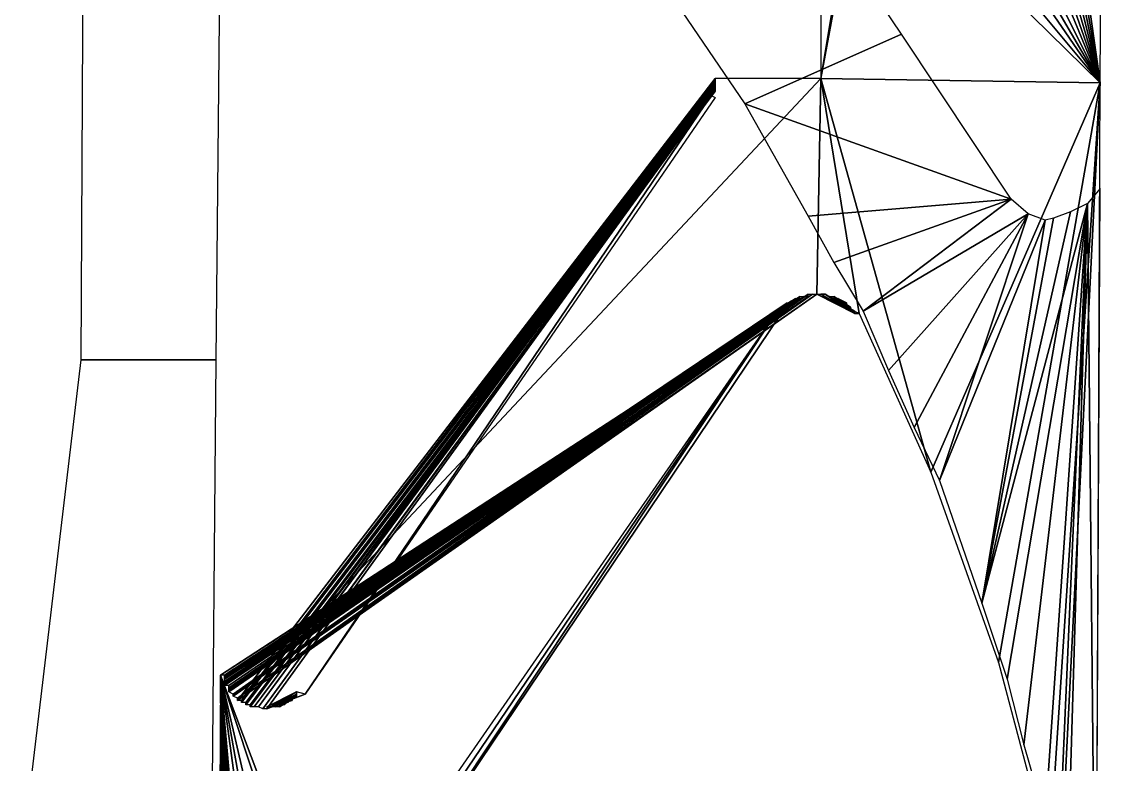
# Model space of a CAD drawing. Extents: x -35426929 to -35396731, y 11996534 to 12011444.
# Drawn here: x -35406968 to -35406255, y 12004960 to 12005448 of the extents above; entities that cross this region are included whole.
import ezdxf

# ---------------------------------------------------------------- set-up
doc = ezdxf.new("R2010")
doc.units = 0

msp = doc.modelspace()

# ---------------------------------------------------------------- linework, layer by layer
at = {"layer": 'mg_to_dxf', "color": 52}
for points in [[(-35406257.63, 12005408.11), (-35406257.63, 12005408.11), (-35406254.84, 12005888.36), (-35406313.31, 12005802.06)], [(-35406761.54, 12005790.92), (-35406491.49, 12005394.19), (-35406388.48, 12005440.13), (-35406658.53, 12005841.03)], [(-35406321.66, 12005778.39), (-35406321.66, 12005778.39), (-35406257.63, 12005408.11), (-35406313.31, 12005802.06)], [(-35406925.8, 12005788.14), (-35406928.59, 12005225.75), (-35406839.5, 12005225.75), (-35406833.93, 12005786.74)], [(-35406330.01, 12005754.73), (-35406330.01, 12005754.73), (-35406257.63, 12005408.11), (-35406321.66, 12005778.39)], [(-35406338.36, 12005732.45), (-35406338.36, 12005732.45), (-35406257.63, 12005408.11), (-35406330.01, 12005754.73)], [(-35406257.63, 12005408.11), (-35406257.63, 12005408.11), (-35406338.36, 12005732.45), (-35406346.72, 12005708.79)], [(-35406355.07, 12005686.52), (-35406355.07, 12005686.52), (-35406257.63, 12005408.11), (-35406346.72, 12005708.79)], [(-35406363.42, 12005664.24), (-35406363.42, 12005664.24), (-35406257.63, 12005408.11), (-35406355.07, 12005686.52)], [(-35406374.56, 12005643.36), (-35406374.56, 12005643.36), (-35406257.63, 12005408.11), (-35406363.42, 12005664.24)], [(-35406257.63, 12005408.11), (-35406257.63, 12005408.11), (-35406374.56, 12005643.36), (-35406382.91, 12005622.48)], [(-35406391.26, 12005603), (-35406391.26, 12005603), (-35406257.63, 12005408.11), (-35406382.91, 12005622.48)], [(-35406402.4, 12005582.11), (-35406402.4, 12005582.11), (-35406257.63, 12005408.11), (-35406391.26, 12005603)], [(-35406413.53, 12005561.23), (-35406413.53, 12005561.23), (-35406257.63, 12005408.11), (-35406402.4, 12005582.11)], [(-35406441.37, 12005410.89), (-35406441.37, 12005410.89), (-35406416.32, 12005562.63), (-35406441.37, 12005550.1)], [(-35406441.37, 12005410.89), (-35406441.37, 12005410.89), (-35406416.32, 12005562.63)], [(-35406413.53, 12005561.23), (-35406413.53, 12005561.23), (-35406416.32, 12005562.63), (-35406441.37, 12005410.89)], [(-35406441.37, 12005410.89), (-35406441.37, 12005410.89), (-35406257.63, 12005408.11), (-35406413.53, 12005561.23)], [(-35406316.09, 12005331.55), (-35406316.09, 12005331.55), (-35406388.48, 12005440.13), (-35406491.49, 12005394.19)], [(-35406825.58, 12005001.64), (-35406825.58, 12005001.64), (-35406510.98, 12005410.89), (-35406822.79, 12005001.64)], [(-35406825.58, 12005001.64), (-35406825.58, 12005001.64), (-35406510.98, 12005410.89)], [(-35406825.58, 12005001.64), (-35406825.58, 12005001.64), (-35406510.98, 12005410.89), (-35406825.58, 12005001.64)], [(-35406825.58, 12005001.64), (-35406825.58, 12005001.64), (-35406441.37, 12005410.89), (-35406510.98, 12005410.89)], [(-35406825.58, 12005001.64), (-35406825.58, 12005001.64), (-35406441.37, 12005410.89), (-35406825.58, 12005001.64)], [(-35406825.58, 12005001.64), (-35406825.58, 12005001.64), (-35406444.16, 12005268.91), (-35406441.37, 12005410.89)], [(-35406822.79, 12005001.64), (-35406822.79, 12005001.64), (-35406510.98, 12005410.89), (-35406510.98, 12005409.5)], [(-35406822.79, 12005001.64), (-35406822.79, 12005001.64), (-35406510.98, 12005410.89), (-35406822.79, 12005001.64)], [(-35406822.79, 12005001.64), (-35406822.79, 12005001.64), (-35406510.98, 12005410.89)], [(-35406822.79, 12005001.64), (-35406822.79, 12005001.64), (-35406510.98, 12005410.89), (-35406822.79, 12005001.64)], [(-35406822.79, 12005001.64), (-35406822.79, 12005001.64), (-35406510.98, 12005410.89)], [(-35406822.79, 12005001.64), (-35406822.79, 12005001.64), (-35406510.98, 12005410.89), (-35406822.79, 12005001.64)], [(-35406822.79, 12005001.64), (-35406822.79, 12005001.64), (-35406510.98, 12005410.89)], [(-35406822.79, 12005000.24), (-35406822.79, 12005000.24), (-35406510.98, 12005409.5), (-35406510.98, 12005408.11)], [(-35406822.79, 12005000.24), (-35406822.79, 12005000.24), (-35406510.98, 12005409.5), (-35406822.79, 12005000.24)], [(-35406822.79, 12005000.24), (-35406822.79, 12005000.24), (-35406510.98, 12005409.5)], [(-35406822.79, 12005000.24), (-35406822.79, 12005000.24), (-35406510.98, 12005409.5), (-35406822.79, 12005000.24)], [(-35406822.79, 12005000.24), (-35406822.79, 12005000.24), (-35406510.98, 12005409.5)], [(-35406822.79, 12005000.24), (-35406822.79, 12005000.24), (-35406510.98, 12005409.5), (-35406822.79, 12005000.24)], [(-35406822.79, 12005000.24), (-35406822.79, 12005000.24), (-35406510.98, 12005409.5)], [(-35406822.79, 12005000.24), (-35406822.79, 12005000.24), (-35406510.98, 12005409.5), (-35406822.79, 12005000.24)], [(-35406822.79, 12005000.24), (-35406822.79, 12005000.24), (-35406510.98, 12005409.5)], [(-35406822.79, 12005001.64), (-35406822.79, 12005001.64), (-35406510.98, 12005409.5), (-35406822.79, 12005000.24)], [(-35406822.79, 12005001.64), (-35406822.79, 12005001.64), (-35406510.98, 12005409.5)], [(-35406822.79, 12005001.64), (-35406822.79, 12005001.64), (-35406510.98, 12005409.5), (-35406822.79, 12005001.64)], [(-35406822.79, 12005000.24), (-35406822.79, 12005000.24), (-35406510.98, 12005408.11), (-35406820.01, 12005000.24)], [(-35406822.79, 12005000.24), (-35406822.79, 12005000.24), (-35406510.98, 12005408.11)], [(-35406822.79, 12005000.24), (-35406822.79, 12005000.24), (-35406510.98, 12005408.11), (-35406822.79, 12005000.24)], [(-35406820.01, 12005000.24), (-35406820.01, 12005000.24), (-35406510.98, 12005408.11), (-35406510.98, 12005406.72)], [(-35406820.01, 12005000.24), (-35406820.01, 12005000.24), (-35406510.98, 12005408.11), (-35406820.01, 12005000.24)], [(-35406820.01, 12005000.24), (-35406820.01, 12005000.24), (-35406510.98, 12005408.11)], [(-35406820.01, 12005000.24), (-35406820.01, 12005000.24), (-35406510.98, 12005408.11), (-35406820.01, 12005000.24)], [(-35406820.01, 12005000.24), (-35406820.01, 12005000.24), (-35406510.98, 12005408.11)], [(-35406820.01, 12005000.24), (-35406820.01, 12005000.24), (-35406510.98, 12005408.11), (-35406820.01, 12005000.24)], [(-35406820.01, 12005000.24), (-35406820.01, 12005000.24), (-35406510.98, 12005408.11)], [(-35406820.01, 12005000.24), (-35406820.01, 12005000.24), (-35406510.98, 12005408.11), (-35406820.01, 12005000.24)], [(-35406820.01, 12005000.24), (-35406820.01, 12005000.24), (-35406510.98, 12005408.11)], [(-35406820.01, 12005000.24), (-35406820.01, 12005000.24), (-35406510.98, 12005408.11), (-35406820.01, 12005000.24)], [(-35406820.01, 12005000.24), (-35406820.01, 12005000.24), (-35406510.98, 12005408.11)], [(-35406820.01, 12004998.85), (-35406820.01, 12004998.85), (-35406510.98, 12005406.72), (-35406510.98, 12005405.33)], [(-35406820.01, 12004998.85), (-35406820.01, 12004998.85), (-35406510.98, 12005406.72), (-35406820.01, 12004998.85)], [(-35406820.01, 12004998.85), (-35406820.01, 12004998.85), (-35406510.98, 12005406.72)], [(-35406820.01, 12004998.85), (-35406820.01, 12004998.85), (-35406510.98, 12005406.72), (-35406820.01, 12004998.85)], [(-35406820.01, 12004998.85), (-35406820.01, 12004998.85), (-35406510.98, 12005406.72)], [(-35406820.01, 12004998.85), (-35406820.01, 12004998.85), (-35406510.98, 12005406.72), (-35406820.01, 12004998.85)], [(-35406820.01, 12004998.85), (-35406820.01, 12004998.85), (-35406510.98, 12005406.72)], [(-35406820.01, 12004998.85), (-35406820.01, 12004998.85), (-35406510.98, 12005406.72), (-35406820.01, 12004998.85)], [(-35406820.01, 12004998.85), (-35406820.01, 12004998.85), (-35406510.98, 12005406.72)], [(-35406820.01, 12004998.85), (-35406820.01, 12004998.85), (-35406510.98, 12005406.72), (-35406820.01, 12004998.85)], [(-35406820.01, 12004998.85), (-35406820.01, 12004998.85), (-35406510.98, 12005406.72)], [(-35406820.01, 12005000.24), (-35406820.01, 12005000.24), (-35406510.98, 12005406.72), (-35406820.01, 12004998.85)], [(-35406820.01, 12004998.85), (-35406820.01, 12004998.85), (-35406510.98, 12005405.33), (-35406817.22, 12004998.85)], [(-35406817.22, 12004998.85), (-35406817.22, 12004998.85), (-35406510.98, 12005405.33), (-35406510.98, 12005403.93)], [(-35406817.22, 12004998.85), (-35406817.22, 12004998.85), (-35406510.98, 12005405.33), (-35406817.22, 12004998.85)], [(-35406817.22, 12004998.85), (-35406817.22, 12004998.85), (-35406510.98, 12005405.33)], [(-35406817.22, 12004998.85), (-35406817.22, 12004998.85), (-35406510.98, 12005405.33), (-35406817.22, 12004998.85)], [(-35406817.22, 12004998.85), (-35406817.22, 12004998.85), (-35406510.98, 12005405.33)], [(-35406817.22, 12004998.85), (-35406817.22, 12004998.85), (-35406510.98, 12005405.33), (-35406817.22, 12004998.85)], [(-35406817.22, 12004998.85), (-35406817.22, 12004998.85), (-35406510.98, 12005405.33)], [(-35406817.22, 12004998.85), (-35406817.22, 12004998.85), (-35406510.98, 12005405.33), (-35406817.22, 12004998.85)], [(-35406817.22, 12004998.85), (-35406817.22, 12004998.85), (-35406510.98, 12005405.33)], [(-35406416.32, 12005256.38), (-35406416.32, 12005256.38), (-35406441.37, 12005410.89), (-35406444.16, 12005268.91)], [(-35406368.99, 12005151.98), (-35406368.99, 12005151.98), (-35406257.63, 12005408.11), (-35406441.37, 12005410.89)], [(-35406416.32, 12005256.38), (-35406416.32, 12005256.38), (-35406368.99, 12005151.98), (-35406441.37, 12005410.89)], [(-35406368.99, 12005151.98), (-35406368.99, 12005151.98), (-35406324.44, 12005026.69), (-35406257.63, 12005408.11)], [(-35406324.44, 12005026.69), (-35406324.44, 12005026.69), (-35406291.03, 12004900.02), (-35406257.63, 12005408.11)], [(-35406291.03, 12004900.02), (-35406291.03, 12004900.02), (-35406285.47, 12004852.69), (-35406257.63, 12005408.11)], [(-35406285.47, 12004852.69), (-35406285.47, 12004852.69), (-35406260.41, 12004760.81), (-35406257.63, 12005408.11)], [(-35406817.22, 12004997.46), (-35406817.22, 12004997.46), (-35406510.98, 12005403.93), (-35406814.44, 12004997.46)], [(-35406817.22, 12004997.46), (-35406817.22, 12004997.46), (-35406510.98, 12005403.93)], [(-35406817.22, 12004997.46), (-35406817.22, 12004997.46), (-35406510.98, 12005403.93), (-35406817.22, 12004997.46)], [(-35406817.22, 12004997.46), (-35406817.22, 12004997.46), (-35406510.98, 12005403.93)], [(-35406817.22, 12004997.46), (-35406817.22, 12004997.46), (-35406510.98, 12005403.93), (-35406817.22, 12004997.46)], [(-35406817.22, 12004997.46), (-35406817.22, 12004997.46), (-35406510.98, 12005403.93)], [(-35406817.22, 12004997.46), (-35406817.22, 12004997.46), (-35406510.98, 12005403.93), (-35406817.22, 12004997.46)], [(-35406817.22, 12004997.46), (-35406817.22, 12004997.46), (-35406510.98, 12005403.93)], [(-35406817.22, 12004997.46), (-35406817.22, 12004997.46), (-35406510.98, 12005403.93), (-35406817.22, 12004997.46)], [(-35406817.22, 12004997.46), (-35406817.22, 12004997.46), (-35406510.98, 12005403.93)], [(-35406817.22, 12004998.85), (-35406817.22, 12004998.85), (-35406510.98, 12005403.93), (-35406817.22, 12004997.46)], [(-35406814.44, 12004997.46), (-35406814.44, 12004997.46), (-35406510.98, 12005403.93), (-35406510.98, 12005402.54)], [(-35406814.44, 12004997.46), (-35406814.44, 12004997.46), (-35406510.98, 12005403.93), (-35406814.44, 12004997.46)], [(-35406814.44, 12004997.46), (-35406814.44, 12004997.46), (-35406510.98, 12005403.93)], [(-35406814.44, 12004997.46), (-35406814.44, 12004997.46), (-35406513.76, 12005402.54), (-35406811.66, 12004997.46)], [(-35406814.44, 12004997.46), (-35406814.44, 12004997.46), (-35406510.98, 12005402.54), (-35406513.76, 12005402.54)], [(-35406814.44, 12004997.46), (-35406814.44, 12004997.46), (-35406510.98, 12005402.54), (-35406814.44, 12004997.46)], [(-35406814.44, 12004997.46), (-35406814.44, 12004997.46), (-35406510.98, 12005402.54)], [(-35406814.44, 12004997.46), (-35406814.44, 12004997.46), (-35406510.98, 12005402.54), (-35406814.44, 12004997.46)], [(-35406814.44, 12004997.46), (-35406814.44, 12004997.46), (-35406510.98, 12005402.54)], [(-35406814.44, 12004997.46), (-35406814.44, 12004997.46), (-35406510.98, 12005402.54), (-35406814.44, 12004997.46)], [(-35406811.66, 12004997.46), (-35406811.66, 12004997.46), (-35406513.76, 12005402.54), (-35406513.76, 12005401.15)], [(-35406811.66, 12004997.46), (-35406811.66, 12004997.46), (-35406513.76, 12005402.54), (-35406811.66, 12004997.46)], [(-35406811.66, 12004997.46), (-35406811.66, 12004997.46), (-35406513.76, 12005402.54)], [(-35406811.66, 12004997.46), (-35406811.66, 12004997.46), (-35406513.76, 12005402.54), (-35406811.66, 12004997.46)], [(-35406811.66, 12004997.46), (-35406811.66, 12004997.46), (-35406513.76, 12005402.54)], [(-35406811.66, 12004997.46), (-35406811.66, 12004997.46), (-35406513.76, 12005401.15), (-35406808.87, 12004996.07)], [(-35406811.66, 12004997.46), (-35406811.66, 12004997.46), (-35406513.76, 12005401.15)], [(-35406811.66, 12004997.46), (-35406811.66, 12004997.46), (-35406513.76, 12005401.15), (-35406811.66, 12004997.46)], [(-35406811.66, 12004997.46), (-35406811.66, 12004997.46), (-35406513.76, 12005401.15)], [(-35406811.66, 12004997.46), (-35406811.66, 12004997.46), (-35406513.76, 12005401.15), (-35406811.66, 12004997.46)], [(-35406808.87, 12004996.07), (-35406808.87, 12004996.07), (-35406513.76, 12005401.15), (-35406513.76, 12005399.76)], [(-35406808.87, 12004996.07), (-35406808.87, 12004996.07), (-35406513.76, 12005401.15), (-35406808.87, 12004996.07)], [(-35406808.87, 12004996.07), (-35406808.87, 12004996.07), (-35406513.76, 12005401.15)], [(-35406808.87, 12004996.07), (-35406808.87, 12004996.07), (-35406513.76, 12005401.15), (-35406808.87, 12004996.07)], [(-35406808.87, 12004996.07), (-35406808.87, 12004996.07), (-35406513.76, 12005401.15)], [(-35406808.87, 12004996.07), (-35406808.87, 12004996.07), (-35406513.76, 12005401.15), (-35406808.87, 12004996.07)], [(-35406808.87, 12004996.07), (-35406808.87, 12004996.07), (-35406513.76, 12005401.15)], [(-35406808.87, 12004996.07), (-35406808.87, 12004996.07), (-35406513.76, 12005401.15), (-35406808.87, 12004996.07)], [(-35406808.87, 12004996.07), (-35406808.87, 12004996.07), (-35406513.76, 12005401.15)], [(-35406808.87, 12004996.07), (-35406808.87, 12004996.07), (-35406513.76, 12005399.76), (-35406806.09, 12004996.07)], [(-35406806.09, 12004996.07), (-35406806.09, 12004996.07), (-35406513.76, 12005399.76), (-35406781.03, 12005005.81)], [(-35406806.09, 12004996.07), (-35406806.09, 12004996.07), (-35406513.76, 12005399.76), (-35406806.09, 12004996.07)], [(-35406806.09, 12004996.07), (-35406806.09, 12004996.07), (-35406513.76, 12005399.76), (-35406806.09, 12004996.07)], [(-35406806.09, 12004996.07), (-35406806.09, 12004996.07), (-35406513.76, 12005399.76)], [(-35406781.03, 12005005.81), (-35406781.03, 12005005.81), (-35406513.76, 12005399.76), (-35406510.98, 12005398.37)], [(-35406316.09, 12005331.55), (-35406316.09, 12005331.55), (-35406491.49, 12005394.19), (-35406449.73, 12005320.41)], [(-35406265.98, 12005328.76), (-35406265.98, 12005328.76), (-35406260.41, 12004777.52), (-35406257.63, 12005338.51)], [(-35406433.02, 12005289.79), (-35406433.02, 12005289.79), (-35406316.09, 12005331.55), (-35406449.73, 12005320.41)], [(-35406316.09, 12005331.55), (-35406316.09, 12005331.55), (-35406433.02, 12005289.79), (-35406413.53, 12005257.77)], [(-35406304.95, 12005321.8), (-35406304.95, 12005321.8), (-35406316.09, 12005331.55), (-35406413.53, 12005257.77)], [(-35406265.98, 12005328.76), (-35406265.98, 12005328.76), (-35406335.58, 12005065.67), (-35406318.88, 12005015.56)], [(-35406265.98, 12005328.76), (-35406265.98, 12005328.76), (-35406277.11, 12005323.2), (-35406335.58, 12005065.67)], [(-35406265.98, 12005328.76), (-35406265.98, 12005328.76), (-35406318.88, 12005015.56), (-35406307.74, 12004972.4)], [(-35406265.98, 12005328.76), (-35406265.98, 12005328.76), (-35406307.74, 12004972.4), (-35406293.82, 12004923.68)], [(-35406265.98, 12005328.76), (-35406265.98, 12005328.76), (-35406293.82, 12004923.68), (-35406285.47, 12004883.31)], [(-35406285.47, 12004883.31), (-35406285.47, 12004883.31), (-35406279.9, 12004856.86), (-35406265.98, 12005328.76)], [(-35406260.41, 12004777.52), (-35406260.41, 12004777.52), (-35406265.98, 12005328.76), (-35406279.9, 12004856.86)], [(-35406304.95, 12005321.8), (-35406304.95, 12005321.8), (-35406413.53, 12005257.77), (-35406396.83, 12005218.79)], [(-35406304.95, 12005321.8), (-35406304.95, 12005321.8), (-35406396.83, 12005218.79), (-35406380.12, 12005181.21)], [(-35406363.42, 12005146.41), (-35406363.42, 12005146.41), (-35406304.95, 12005321.8), (-35406380.12, 12005181.21)], [(-35406293.82, 12005317.63), (-35406293.82, 12005317.63), (-35406304.95, 12005321.8), (-35406363.42, 12005146.41)], [(-35406277.11, 12005323.2), (-35406277.11, 12005323.2), (-35406288.25, 12005319.02), (-35406335.58, 12005065.67)], [(-35406293.82, 12005317.63), (-35406293.82, 12005317.63), (-35406363.42, 12005146.41), (-35406335.58, 12005065.67)], [(-35406288.25, 12005319.02), (-35406288.25, 12005319.02), (-35406293.82, 12005317.63), (-35406335.58, 12005065.67)], [(-35406833.93, 12005011.38), (-35406833.93, 12005011.38), (-35406460.86, 12005264.73), (-35406831.14, 12005011.38)], [(-35406833.93, 12005011.38), (-35406833.93, 12005011.38), (-35406460.86, 12005263.34), (-35406460.86, 12005264.73)], [(-35406833.93, 12005011.38), (-35406833.93, 12005011.38), (-35406460.86, 12005263.34), (-35406833.93, 12005011.38)], [(-35406833.93, 12005011.38), (-35406833.93, 12005011.38), (-35406460.86, 12005263.34)], [(-35406833.93, 12005012.77), (-35406833.93, 12005012.77), (-35406460.86, 12005263.34), (-35406833.93, 12005011.38)], [(-35406833.93, 12005012.77), (-35406833.93, 12005012.77), (-35406460.86, 12005263.34)], [(-35406833.93, 12005012.77), (-35406833.93, 12005012.77), (-35406460.86, 12005263.34), (-35406833.93, 12005012.77)], [(-35406833.93, 12005012.77), (-35406833.93, 12005012.77), (-35406460.86, 12005263.34)], [(-35406833.93, 12005012.77), (-35406833.93, 12005012.77), (-35406460.86, 12005263.34), (-35406833.93, 12005012.77)], [(-35406833.93, 12005012.77), (-35406833.93, 12005012.77), (-35406460.86, 12005263.34)], [(-35406833.93, 12005012.77), (-35406833.93, 12005012.77), (-35406460.86, 12005263.34), (-35406833.93, 12005012.77)], [(-35406833.93, 12005012.77), (-35406833.93, 12005012.77), (-35406460.86, 12005263.34)], [(-35406833.93, 12005012.77), (-35406833.93, 12005012.77), (-35406460.86, 12005263.34), (-35406833.93, 12005012.77)], [(-35406833.93, 12005012.77), (-35406833.93, 12005012.77), (-35406460.86, 12005263.34)], [(-35406833.93, 12005012.77), (-35406833.93, 12005012.77), (-35406460.86, 12005263.34), (-35406833.93, 12005012.77)], [(-35406833.93, 12005012.77), (-35406833.93, 12005012.77), (-35406460.86, 12005263.34)], [(-35406833.93, 12005012.77), (-35406833.93, 12005012.77), (-35406463.65, 12005263.34), (-35406833.93, 12005012.77)], [(-35406833.93, 12005014.16), (-35406833.93, 12005014.16), (-35406463.65, 12005263.34), (-35406833.93, 12005012.77)], [(-35406833.93, 12005012.77), (-35406833.93, 12005012.77), (-35406463.65, 12005263.34), (-35406460.86, 12005263.34)], [(-35406833.93, 12005014.16), (-35406833.93, 12005014.16), (-35406463.65, 12005261.95), (-35406463.65, 12005263.34)], [(-35406831.14, 12005007.2), (-35406831.14, 12005007.2), (-35406455.29, 12005267.51), (-35406828.36, 12005005.81)], [(-35406831.14, 12005007.2), (-35406831.14, 12005007.2), (-35406455.29, 12005266.12), (-35406455.29, 12005267.51)], [(-35406831.14, 12005007.2), (-35406831.14, 12005007.2), (-35406455.29, 12005266.12), (-35406831.14, 12005007.2)], [(-35406831.14, 12005007.2), (-35406831.14, 12005007.2), (-35406455.29, 12005266.12)], [(-35406831.14, 12005007.2), (-35406831.14, 12005007.2), (-35406455.29, 12005266.12), (-35406831.14, 12005007.2)], [(-35406831.14, 12005007.2), (-35406831.14, 12005007.2), (-35406455.29, 12005266.12)], [(-35406831.14, 12005007.2), (-35406831.14, 12005007.2), (-35406455.29, 12005266.12), (-35406831.14, 12005007.2)], [(-35406831.14, 12005007.2), (-35406831.14, 12005007.2), (-35406455.29, 12005266.12)], [(-35406831.14, 12005007.2), (-35406831.14, 12005007.2), (-35406455.29, 12005266.12), (-35406831.14, 12005007.2)], [(-35406831.14, 12005007.2), (-35406831.14, 12005007.2), (-35406455.29, 12005266.12)], [(-35406831.14, 12005007.2), (-35406831.14, 12005007.2), (-35406455.29, 12005266.12), (-35406831.14, 12005007.2)], [(-35406831.14, 12005007.2), (-35406831.14, 12005007.2), (-35406455.29, 12005266.12)], [(-35406831.14, 12005008.6), (-35406831.14, 12005008.6), (-35406455.29, 12005266.12), (-35406831.14, 12005007.2)], [(-35406831.14, 12005008.6), (-35406831.14, 12005008.6), (-35406455.29, 12005266.12)], [(-35406831.14, 12005008.6), (-35406831.14, 12005008.6), (-35406458.08, 12005266.12), (-35406831.14, 12005008.6)], [(-35406831.14, 12005008.6), (-35406831.14, 12005008.6), (-35406458.08, 12005266.12), (-35406455.29, 12005266.12)], [(-35406831.14, 12005008.6), (-35406831.14, 12005008.6), (-35406458.08, 12005266.12), (-35406831.14, 12005008.6)], [(-35406831.14, 12005008.6), (-35406831.14, 12005008.6), (-35406458.08, 12005266.12)], [(-35406831.14, 12005008.6), (-35406831.14, 12005008.6), (-35406458.08, 12005266.12), (-35406831.14, 12005008.6)], [(-35406831.14, 12005008.6), (-35406831.14, 12005008.6), (-35406458.08, 12005266.12)], [(-35406831.14, 12005008.6), (-35406831.14, 12005008.6), (-35406458.08, 12005266.12), (-35406831.14, 12005008.6)], [(-35406831.14, 12005008.6), (-35406831.14, 12005008.6), (-35406458.08, 12005266.12)], [(-35406831.14, 12005008.6), (-35406831.14, 12005008.6), (-35406458.08, 12005266.12), (-35406831.14, 12005008.6)], [(-35406831.14, 12005008.6), (-35406831.14, 12005008.6), (-35406458.08, 12005266.12)], [(-35406831.14, 12005008.6), (-35406831.14, 12005008.6), (-35406458.08, 12005266.12), (-35406831.14, 12005008.6)], [(-35406831.14, 12005008.6), (-35406831.14, 12005008.6), (-35406458.08, 12005266.12)], [(-35406831.14, 12005009.99), (-35406831.14, 12005009.99), (-35406458.08, 12005266.12), (-35406831.14, 12005008.6)], [(-35406831.14, 12005009.99), (-35406831.14, 12005009.99), (-35406458.08, 12005264.73), (-35406458.08, 12005266.12)], [(-35406831.14, 12005009.99), (-35406831.14, 12005009.99), (-35406458.08, 12005264.73), (-35406831.14, 12005009.99)], [(-35406831.14, 12005009.99), (-35406831.14, 12005009.99), (-35406458.08, 12005264.73)], [(-35406831.14, 12005009.99), (-35406831.14, 12005009.99), (-35406458.08, 12005264.73), (-35406831.14, 12005009.99)], [(-35406831.14, 12005009.99), (-35406831.14, 12005009.99), (-35406458.08, 12005264.73)], [(-35406831.14, 12005009.99), (-35406831.14, 12005009.99), (-35406458.08, 12005264.73), (-35406831.14, 12005009.99)], [(-35406831.14, 12005009.99), (-35406831.14, 12005009.99), (-35406458.08, 12005264.73)], [(-35406831.14, 12005009.99), (-35406831.14, 12005009.99), (-35406458.08, 12005264.73), (-35406831.14, 12005009.99)], [(-35406831.14, 12005009.99), (-35406831.14, 12005009.99), (-35406458.08, 12005264.73)], [(-35406831.14, 12005009.99), (-35406831.14, 12005009.99), (-35406458.08, 12005264.73), (-35406831.14, 12005009.99)], [(-35406831.14, 12005009.99), (-35406831.14, 12005009.99), (-35406458.08, 12005264.73)], [(-35406831.14, 12005009.99), (-35406831.14, 12005009.99), (-35406458.08, 12005264.73), (-35406831.14, 12005009.99)], [(-35406831.14, 12005009.99), (-35406831.14, 12005009.99), (-35406458.08, 12005264.73)], [(-35406831.14, 12005011.38), (-35406831.14, 12005011.38), (-35406460.86, 12005264.73), (-35406831.14, 12005009.99)], [(-35406831.14, 12005009.99), (-35406831.14, 12005009.99), (-35406460.86, 12005264.73), (-35406458.08, 12005264.73)], [(-35406831.14, 12005011.38), (-35406831.14, 12005011.38), (-35406460.86, 12005264.73), (-35406831.14, 12005011.38)], [(-35406831.14, 12005011.38), (-35406831.14, 12005011.38), (-35406460.86, 12005264.73)], [(-35406831.14, 12005011.38), (-35406831.14, 12005011.38), (-35406460.86, 12005264.73), (-35406831.14, 12005011.38)], [(-35406831.14, 12005011.38), (-35406831.14, 12005011.38), (-35406460.86, 12005264.73)], [(-35406831.14, 12005011.38), (-35406831.14, 12005011.38), (-35406460.86, 12005264.73), (-35406831.14, 12005011.38)], [(-35406831.14, 12005011.38), (-35406831.14, 12005011.38), (-35406460.86, 12005264.73)], [(-35406828.36, 12005004.42), (-35406828.36, 12005004.42), (-35406449.73, 12005268.91), (-35406825.58, 12005003.03)], [(-35406828.36, 12005004.42), (-35406828.36, 12005004.42), (-35406449.73, 12005268.91)], [(-35406828.36, 12005004.42), (-35406828.36, 12005004.42), (-35406449.73, 12005267.51), (-35406449.73, 12005268.91)], [(-35406828.36, 12005004.42), (-35406828.36, 12005004.42), (-35406449.73, 12005267.51), (-35406828.36, 12005004.42)], [(-35406828.36, 12005004.42), (-35406828.36, 12005004.42), (-35406449.73, 12005267.51), (-35406828.36, 12005004.42)], [(-35406828.36, 12005004.42), (-35406828.36, 12005004.42), (-35406449.73, 12005267.51)], [(-35406828.36, 12005004.42), (-35406828.36, 12005004.42), (-35406452.51, 12005267.51), (-35406828.36, 12005004.42)], [(-35406828.36, 12005004.42), (-35406828.36, 12005004.42), (-35406452.51, 12005267.51), (-35406449.73, 12005267.51)], [(-35406828.36, 12005004.42), (-35406828.36, 12005004.42), (-35406452.51, 12005267.51), (-35406828.36, 12005004.42)], [(-35406828.36, 12005004.42), (-35406828.36, 12005004.42), (-35406452.51, 12005267.51)], [(-35406828.36, 12005004.42), (-35406828.36, 12005004.42), (-35406452.51, 12005267.51), (-35406828.36, 12005004.42)], [(-35406828.36, 12005004.42), (-35406828.36, 12005004.42), (-35406452.51, 12005267.51)], [(-35406828.36, 12005004.42), (-35406828.36, 12005004.42), (-35406452.51, 12005267.51), (-35406828.36, 12005004.42)], [(-35406828.36, 12005004.42), (-35406828.36, 12005004.42), (-35406452.51, 12005267.51)], [(-35406828.36, 12005004.42), (-35406828.36, 12005004.42), (-35406452.51, 12005267.51), (-35406828.36, 12005004.42)], [(-35406828.36, 12005004.42), (-35406828.36, 12005004.42), (-35406452.51, 12005267.51)], [(-35406828.36, 12005005.81), (-35406828.36, 12005005.81), (-35406452.51, 12005267.51), (-35406828.36, 12005004.42)], [(-35406828.36, 12005005.81), (-35406828.36, 12005005.81), (-35406452.51, 12005267.51)], [(-35406828.36, 12005005.81), (-35406828.36, 12005005.81), (-35406452.51, 12005267.51), (-35406828.36, 12005005.81)], [(-35406828.36, 12005005.81), (-35406828.36, 12005005.81), (-35406452.51, 12005267.51)], [(-35406828.36, 12005005.81), (-35406828.36, 12005005.81), (-35406452.51, 12005267.51), (-35406828.36, 12005005.81)], [(-35406828.36, 12005005.81), (-35406828.36, 12005005.81), (-35406452.51, 12005267.51)], [(-35406828.36, 12005005.81), (-35406828.36, 12005005.81), (-35406452.51, 12005267.51), (-35406828.36, 12005005.81)], [(-35406828.36, 12005005.81), (-35406828.36, 12005005.81), (-35406452.51, 12005267.51)], [(-35406828.36, 12005005.81), (-35406828.36, 12005005.81), (-35406455.29, 12005267.51), (-35406828.36, 12005005.81)], [(-35406828.36, 12005005.81), (-35406828.36, 12005005.81), (-35406455.29, 12005267.51), (-35406452.51, 12005267.51)], [(-35406828.36, 12005005.81), (-35406828.36, 12005005.81), (-35406455.29, 12005267.51), (-35406828.36, 12005005.81)], [(-35406828.36, 12005005.81), (-35406828.36, 12005005.81), (-35406455.29, 12005267.51)], [(-35406828.36, 12005005.81), (-35406828.36, 12005005.81), (-35406455.29, 12005267.51), (-35406828.36, 12005005.81)], [(-35406828.36, 12005005.81), (-35406828.36, 12005005.81), (-35406455.29, 12005267.51)], [(-35406825.58, 12005001.64), (-35406825.58, 12005001.64), (-35406444.16, 12005268.91), (-35406825.58, 12005001.64)], [(-35406825.58, 12005001.64), (-35406825.58, 12005001.64), (-35406444.16, 12005268.91)], [(-35406825.58, 12005001.64), (-35406825.58, 12005001.64), (-35406444.16, 12005268.91), (-35406825.58, 12005001.64)], [(-35406825.58, 12005001.64), (-35406825.58, 12005001.64), (-35406444.16, 12005268.91)], [(-35406825.58, 12005003.03), (-35406825.58, 12005003.03), (-35406444.16, 12005268.91), (-35406825.58, 12005001.64)], [(-35406825.58, 12005003.03), (-35406825.58, 12005003.03), (-35406444.16, 12005268.91)], [(-35406825.58, 12005003.03), (-35406825.58, 12005003.03), (-35406444.16, 12005268.91), (-35406825.58, 12005003.03)], [(-35406825.58, 12005003.03), (-35406825.58, 12005003.03), (-35406444.16, 12005268.91)], [(-35406825.58, 12005003.03), (-35406825.58, 12005003.03), (-35406446.94, 12005268.91), (-35406825.58, 12005003.03)], [(-35406825.58, 12005003.03), (-35406825.58, 12005003.03), (-35406446.94, 12005268.91), (-35406444.16, 12005268.91)], [(-35406825.58, 12005003.03), (-35406825.58, 12005003.03), (-35406446.94, 12005268.91), (-35406825.58, 12005003.03)], [(-35406825.58, 12005003.03), (-35406825.58, 12005003.03), (-35406446.94, 12005268.91)], [(-35406825.58, 12005003.03), (-35406825.58, 12005003.03), (-35406446.94, 12005268.91), (-35406825.58, 12005003.03)], [(-35406825.58, 12005003.03), (-35406825.58, 12005003.03), (-35406446.94, 12005268.91)], [(-35406825.58, 12005003.03), (-35406825.58, 12005003.03), (-35406446.94, 12005268.91), (-35406825.58, 12005003.03)], [(-35406825.58, 12005003.03), (-35406825.58, 12005003.03), (-35406446.94, 12005268.91)], [(-35406825.58, 12005003.03), (-35406825.58, 12005003.03), (-35406449.73, 12005268.91), (-35406825.58, 12005003.03)], [(-35406825.58, 12005003.03), (-35406825.58, 12005003.03), (-35406449.73, 12005268.91), (-35406446.94, 12005268.91)], [(-35406825.58, 12005003.03), (-35406825.58, 12005003.03), (-35406449.73, 12005268.91), (-35406825.58, 12005003.03)], [(-35406825.58, 12005003.03), (-35406825.58, 12005003.03), (-35406449.73, 12005268.91)], [(-35406825.58, 12005003.03), (-35406825.58, 12005003.03), (-35406449.73, 12005268.91), (-35406825.58, 12005003.03)], [(-35406825.58, 12005003.03), (-35406825.58, 12005003.03), (-35406449.73, 12005268.91)], [(-35406419.1, 12005256.38), (-35406419.1, 12005256.38), (-35406444.16, 12005268.91), (-35406441.37, 12005268.91)], [(-35406419.1, 12005256.38), (-35406419.1, 12005256.38), (-35406444.16, 12005268.91), (-35406419.1, 12005256.38)], [(-35406419.1, 12005256.38), (-35406419.1, 12005256.38), (-35406444.16, 12005268.91)], [(-35406419.1, 12005256.38), (-35406419.1, 12005256.38), (-35406444.16, 12005268.91), (-35406419.1, 12005256.38)], [(-35406416.32, 12005256.38), (-35406416.32, 12005256.38), (-35406444.16, 12005268.91), (-35406419.1, 12005256.38)], [(-35406419.1, 12005256.38), (-35406419.1, 12005256.38), (-35406441.37, 12005268.91), (-35406438.59, 12005268.91)], [(-35406438.59, 12005268.91), (-35406438.59, 12005268.91), (-35406441.37, 12005268.91)], [(-35406419.1, 12005256.38), (-35406419.1, 12005256.38), (-35406441.37, 12005268.91), (-35406419.1, 12005256.38)], [(-35406419.1, 12005256.38), (-35406419.1, 12005256.38), (-35406441.37, 12005268.91)], [(-35406419.1, 12005256.38), (-35406419.1, 12005256.38), (-35406441.37, 12005268.91), (-35406419.1, 12005256.38)], [(-35406419.1, 12005256.38), (-35406419.1, 12005256.38), (-35406441.37, 12005268.91)], [(-35406419.1, 12005256.38), (-35406419.1, 12005256.38), (-35406441.37, 12005268.91), (-35406419.1, 12005256.38)], [(-35406419.1, 12005256.38), (-35406419.1, 12005256.38), (-35406441.37, 12005268.91)], [(-35406419.1, 12005256.38), (-35406419.1, 12005256.38), (-35406441.37, 12005268.91), (-35406419.1, 12005256.38)], [(-35406421.89, 12005257.77), (-35406421.89, 12005257.77), (-35406438.59, 12005268.91), (-35406435.81, 12005267.51)], [(-35406421.89, 12005257.77), (-35406421.89, 12005257.77), (-35406438.59, 12005268.91), (-35406421.89, 12005257.77)], [(-35406421.89, 12005257.77), (-35406421.89, 12005257.77), (-35406438.59, 12005268.91)], [(-35406421.89, 12005257.77), (-35406421.89, 12005257.77), (-35406438.59, 12005268.91), (-35406421.89, 12005257.77)], [(-35406421.89, 12005257.77), (-35406421.89, 12005257.77), (-35406438.59, 12005268.91)], [(-35406421.89, 12005257.77), (-35406421.89, 12005257.77), (-35406438.59, 12005268.91), (-35406421.89, 12005257.77)], [(-35406421.89, 12005257.77), (-35406421.89, 12005257.77), (-35406438.59, 12005268.91)], [(-35406421.89, 12005257.77), (-35406421.89, 12005257.77), (-35406438.59, 12005268.91), (-35406421.89, 12005257.77)], [(-35406421.89, 12005257.77), (-35406421.89, 12005257.77), (-35406438.59, 12005268.91)], [(-35406419.1, 12005257.77), (-35406419.1, 12005257.77), (-35406438.59, 12005268.91), (-35406421.89, 12005257.77)], [(-35406419.1, 12005256.38), (-35406419.1, 12005256.38), (-35406438.59, 12005268.91), (-35406419.1, 12005257.77)], [(-35406421.89, 12005259.16), (-35406421.89, 12005259.16), (-35406435.81, 12005267.51), (-35406433.02, 12005267.51)], [(-35406421.89, 12005259.16), (-35406421.89, 12005259.16), (-35406435.81, 12005267.51), (-35406421.89, 12005259.16)], [(-35406421.89, 12005259.16), (-35406421.89, 12005259.16), (-35406435.81, 12005267.51)], [(-35406421.89, 12005259.16), (-35406421.89, 12005259.16), (-35406435.81, 12005267.51), (-35406421.89, 12005259.16)], [(-35406421.89, 12005259.16), (-35406421.89, 12005259.16), (-35406435.81, 12005267.51)], [(-35406421.89, 12005259.16), (-35406421.89, 12005259.16), (-35406435.81, 12005267.51), (-35406421.89, 12005259.16)], [(-35406421.89, 12005259.16), (-35406421.89, 12005259.16), (-35406435.81, 12005267.51)], [(-35406421.89, 12005259.16), (-35406421.89, 12005259.16), (-35406435.81, 12005267.51), (-35406421.89, 12005259.16)], [(-35406421.89, 12005259.16), (-35406421.89, 12005259.16), (-35406435.81, 12005267.51)], [(-35406421.89, 12005259.16), (-35406421.89, 12005259.16), (-35406435.81, 12005267.51), (-35406421.89, 12005259.16)], [(-35406421.89, 12005259.16), (-35406421.89, 12005259.16), (-35406435.81, 12005267.51)], [(-35406421.89, 12005257.77), (-35406421.89, 12005257.77), (-35406435.81, 12005267.51), (-35406421.89, 12005259.16)], [(-35406421.89, 12005257.77), (-35406421.89, 12005257.77), (-35406435.81, 12005267.51)], [(-35406421.89, 12005257.77), (-35406421.89, 12005257.77), (-35406435.81, 12005267.51), (-35406421.89, 12005257.77)], [(-35406421.89, 12005260.55), (-35406421.89, 12005260.55), (-35406433.02, 12005267.51), (-35406433.02, 12005266.12)], [(-35406421.89, 12005260.55), (-35406421.89, 12005260.55), (-35406433.02, 12005267.51), (-35406421.89, 12005260.55)], [(-35406421.89, 12005260.55), (-35406421.89, 12005260.55), (-35406433.02, 12005267.51)], [(-35406421.89, 12005260.55), (-35406421.89, 12005260.55), (-35406433.02, 12005267.51), (-35406421.89, 12005260.55)], [(-35406421.89, 12005260.55), (-35406421.89, 12005260.55), (-35406433.02, 12005267.51)], [(-35406421.89, 12005260.55), (-35406421.89, 12005260.55), (-35406433.02, 12005267.51), (-35406421.89, 12005260.55)], [(-35406421.89, 12005260.55), (-35406421.89, 12005260.55), (-35406433.02, 12005267.51)], [(-35406421.89, 12005260.55), (-35406421.89, 12005260.55), (-35406433.02, 12005267.51), (-35406421.89, 12005260.55)], [(-35406421.89, 12005260.55), (-35406421.89, 12005260.55), (-35406433.02, 12005267.51)], [(-35406421.89, 12005259.16), (-35406421.89, 12005259.16), (-35406433.02, 12005267.51), (-35406421.89, 12005260.55)], [(-35406421.89, 12005259.16), (-35406421.89, 12005259.16), (-35406433.02, 12005267.51)], [(-35406421.89, 12005259.16), (-35406421.89, 12005259.16), (-35406433.02, 12005267.51), (-35406421.89, 12005259.16)], [(-35406421.89, 12005259.16), (-35406421.89, 12005259.16), (-35406433.02, 12005267.51)], [(-35406421.89, 12005259.16), (-35406421.89, 12005259.16), (-35406433.02, 12005267.51), (-35406421.89, 12005259.16)], [(-35406424.67, 12005260.55), (-35406424.67, 12005260.55), (-35406433.02, 12005266.12), (-35406430.24, 12005266.12)], [(-35406424.67, 12005260.55), (-35406424.67, 12005260.55), (-35406433.02, 12005266.12)], [(-35406424.67, 12005260.55), (-35406424.67, 12005260.55), (-35406433.02, 12005266.12), (-35406424.67, 12005260.55)], [(-35406424.67, 12005260.55), (-35406424.67, 12005260.55), (-35406433.02, 12005266.12)], [(-35406424.67, 12005260.55), (-35406424.67, 12005260.55), (-35406433.02, 12005266.12), (-35406424.67, 12005260.55)], [(-35406424.67, 12005260.55), (-35406424.67, 12005260.55), (-35406433.02, 12005266.12)], [(-35406421.89, 12005260.55), (-35406421.89, 12005260.55), (-35406433.02, 12005266.12), (-35406424.67, 12005260.55)], [(-35406424.67, 12005263.34), (-35406424.67, 12005263.34), (-35406430.24, 12005266.12), (-35406430.24, 12005264.73)], [(-35406424.67, 12005263.34), (-35406424.67, 12005263.34), (-35406430.24, 12005266.12), (-35406424.67, 12005263.34)], [(-35406424.67, 12005263.34), (-35406424.67, 12005263.34), (-35406430.24, 12005266.12)], [(-35406424.67, 12005263.34), (-35406424.67, 12005263.34), (-35406430.24, 12005266.12), (-35406424.67, 12005263.34)], [(-35406424.67, 12005263.34), (-35406424.67, 12005263.34), (-35406430.24, 12005266.12)], [(-35406424.67, 12005263.34), (-35406424.67, 12005263.34), (-35406430.24, 12005266.12), (-35406424.67, 12005263.34)], [(-35406424.67, 12005263.34), (-35406424.67, 12005263.34), (-35406430.24, 12005266.12)], [(-35406424.67, 12005261.95), (-35406424.67, 12005261.95), (-35406430.24, 12005266.12), (-35406424.67, 12005263.34)], [(-35406424.67, 12005261.95), (-35406424.67, 12005261.95), (-35406430.24, 12005266.12)], [(-35406424.67, 12005261.95), (-35406424.67, 12005261.95), (-35406430.24, 12005266.12), (-35406424.67, 12005261.95)], [(-35406424.67, 12005261.95), (-35406424.67, 12005261.95), (-35406430.24, 12005266.12)], [(-35406424.67, 12005261.95), (-35406424.67, 12005261.95), (-35406430.24, 12005266.12), (-35406424.67, 12005261.95)], [(-35406424.67, 12005261.95), (-35406424.67, 12005261.95), (-35406430.24, 12005266.12)], [(-35406424.67, 12005261.95), (-35406424.67, 12005261.95), (-35406430.24, 12005266.12), (-35406424.67, 12005261.95)], [(-35406424.67, 12005261.95), (-35406424.67, 12005261.95), (-35406430.24, 12005266.12)], [(-35406424.67, 12005261.95), (-35406424.67, 12005261.95), (-35406430.24, 12005266.12), (-35406424.67, 12005261.95)], [(-35406424.67, 12005261.95), (-35406424.67, 12005261.95), (-35406430.24, 12005266.12)], [(-35406424.67, 12005261.95), (-35406424.67, 12005261.95), (-35406430.24, 12005266.12), (-35406424.67, 12005261.95)], [(-35406424.67, 12005260.55), (-35406424.67, 12005260.55), (-35406430.24, 12005266.12), (-35406424.67, 12005261.95)], [(-35406424.67, 12005263.34), (-35406424.67, 12005263.34), (-35406430.24, 12005264.73), (-35406427.45, 12005264.73)], [(-35406424.67, 12005263.34), (-35406424.67, 12005263.34), (-35406430.24, 12005264.73)], [(-35406424.67, 12005263.34), (-35406424.67, 12005263.34), (-35406430.24, 12005264.73), (-35406424.67, 12005263.34)], [(-35406427.45, 12005264.73), (-35406427.45, 12005264.73), (-35406427.45, 12005264.73)], [(-35406427.45, 12005264.73), (-35406427.45, 12005264.73), (-35406427.45, 12005264.73)], [(-35406427.45, 12005263.34), (-35406427.45, 12005263.34), (-35406427.45, 12005264.73)], [(-35406427.45, 12005263.34), (-35406427.45, 12005263.34), (-35406427.45, 12005264.73)], [(-35406427.45, 12005263.34), (-35406427.45, 12005263.34), (-35406427.45, 12005264.73), (-35406427.45, 12005263.34)], [(-35406427.45, 12005263.34), (-35406427.45, 12005263.34), (-35406427.45, 12005264.73)], [(-35406427.45, 12005263.34), (-35406427.45, 12005263.34), (-35406427.45, 12005264.73), (-35406427.45, 12005263.34)], [(-35406427.45, 12005263.34), (-35406427.45, 12005263.34), (-35406427.45, 12005264.73)], [(-35406427.45, 12005263.34), (-35406427.45, 12005263.34), (-35406427.45, 12005264.73), (-35406427.45, 12005263.34)], [(-35406427.45, 12005263.34), (-35406427.45, 12005263.34), (-35406427.45, 12005264.73)], [(-35406427.45, 12005263.34), (-35406427.45, 12005263.34), (-35406427.45, 12005264.73), (-35406427.45, 12005263.34)], [(-35406424.67, 12005263.34), (-35406424.67, 12005263.34), (-35406427.45, 12005264.73), (-35406427.45, 12005263.34)], [(-35406836.71, 12005018.34), (-35406836.71, 12005018.34), (-35406466.43, 12005259.16), (-35406833.93, 12005018.34)], [(-35406836.71, 12005018.34), (-35406836.71, 12005018.34), (-35406466.43, 12005257.77), (-35406466.43, 12005259.16)], [(-35406836.71, 12005018.34), (-35406836.71, 12005018.34), (-35406466.43, 12005257.77)], [(-35406761.54, 12004819.28), (-35406761.54, 12004819.28), (-35406466.43, 12005257.77), (-35406836.71, 12005018.34)], [(-35406833.93, 12005014.16), (-35406833.93, 12005014.16), (-35406463.65, 12005261.95), (-35406833.93, 12005014.16)], [(-35406833.93, 12005014.16), (-35406833.93, 12005014.16), (-35406463.65, 12005261.95)], [(-35406833.93, 12005014.16), (-35406833.93, 12005014.16), (-35406463.65, 12005261.95), (-35406833.93, 12005014.16)], [(-35406833.93, 12005014.16), (-35406833.93, 12005014.16), (-35406463.65, 12005261.95)], [(-35406833.93, 12005014.16), (-35406833.93, 12005014.16), (-35406463.65, 12005261.95), (-35406833.93, 12005014.16)], [(-35406833.93, 12005014.16), (-35406833.93, 12005014.16), (-35406463.65, 12005261.95)], [(-35406833.93, 12005014.16), (-35406833.93, 12005014.16), (-35406463.65, 12005261.95), (-35406833.93, 12005014.16)], [(-35406833.93, 12005014.16), (-35406833.93, 12005014.16), (-35406463.65, 12005261.95)], [(-35406833.93, 12005015.56), (-35406833.93, 12005015.56), (-35406463.65, 12005261.95), (-35406833.93, 12005014.16)], [(-35406833.93, 12005015.56), (-35406833.93, 12005015.56), (-35406463.65, 12005261.95)], [(-35406833.93, 12005015.56), (-35406833.93, 12005015.56), (-35406463.65, 12005261.95), (-35406833.93, 12005015.56)], [(-35406833.93, 12005015.56), (-35406833.93, 12005015.56), (-35406463.65, 12005261.95)], [(-35406833.93, 12005015.56), (-35406833.93, 12005015.56), (-35406463.65, 12005260.55), (-35406463.65, 12005261.95)], [(-35406833.93, 12005015.56), (-35406833.93, 12005015.56), (-35406463.65, 12005260.55), (-35406833.93, 12005015.56)], [(-35406833.93, 12005015.56), (-35406833.93, 12005015.56), (-35406463.65, 12005260.55), (-35406833.93, 12005015.56)], [(-35406833.93, 12005015.56), (-35406833.93, 12005015.56), (-35406463.65, 12005260.55)], [(-35406833.93, 12005015.56), (-35406833.93, 12005015.56), (-35406463.65, 12005260.55), (-35406833.93, 12005015.56)], [(-35406833.93, 12005015.56), (-35406833.93, 12005015.56), (-35406463.65, 12005260.55)], [(-35406833.93, 12005015.56), (-35406833.93, 12005015.56), (-35406463.65, 12005260.55), (-35406833.93, 12005015.56)], [(-35406833.93, 12005015.56), (-35406833.93, 12005015.56), (-35406463.65, 12005260.55)], [(-35406833.93, 12005016.95), (-35406833.93, 12005016.95), (-35406463.65, 12005260.55), (-35406833.93, 12005015.56)], [(-35406833.93, 12005016.95), (-35406833.93, 12005016.95), (-35406463.65, 12005260.55)], [(-35406833.93, 12005016.95), (-35406833.93, 12005016.95), (-35406463.65, 12005260.55), (-35406833.93, 12005016.95)], [(-35406833.93, 12005016.95), (-35406833.93, 12005016.95), (-35406463.65, 12005260.55)], [(-35406833.93, 12005016.95), (-35406833.93, 12005016.95), (-35406463.65, 12005260.55), (-35406833.93, 12005016.95)], [(-35406833.93, 12005016.95), (-35406833.93, 12005016.95), (-35406463.65, 12005260.55)], [(-35406833.93, 12005016.95), (-35406833.93, 12005016.95), (-35406463.65, 12005260.55), (-35406833.93, 12005016.95)], [(-35406833.93, 12005016.95), (-35406833.93, 12005016.95), (-35406463.65, 12005260.55)], [(-35406833.93, 12005016.95), (-35406833.93, 12005016.95), (-35406463.65, 12005259.16), (-35406463.65, 12005260.55)], [(-35406833.93, 12005016.95), (-35406833.93, 12005016.95), (-35406466.43, 12005259.16), (-35406833.93, 12005016.95)], [(-35406833.93, 12005016.95), (-35406833.93, 12005016.95), (-35406466.43, 12005259.16), (-35406833.93, 12005016.95)], [(-35406833.93, 12005018.34), (-35406833.93, 12005018.34), (-35406466.43, 12005259.16), (-35406833.93, 12005016.95)], [(-35406833.93, 12005016.95), (-35406833.93, 12005016.95), (-35406466.43, 12005259.16), (-35406463.65, 12005259.16)], [(-35406833.93, 12005018.34), (-35406833.93, 12005018.34), (-35406466.43, 12005259.16)], [(-35406833.93, 12005018.34), (-35406833.93, 12005018.34), (-35406466.43, 12005259.16), (-35406833.93, 12005018.34)], [(-35406833.93, 12005018.34), (-35406833.93, 12005018.34), (-35406466.43, 12005259.16)], [(-35406833.93, 12005018.34), (-35406833.93, 12005018.34), (-35406466.43, 12005259.16), (-35406833.93, 12005018.34)], [(-35406833.93, 12005018.34), (-35406833.93, 12005018.34), (-35406466.43, 12005259.16)], [(-35406833.93, 12005018.34), (-35406833.93, 12005018.34), (-35406466.43, 12005259.16), (-35406833.93, 12005018.34)], [(-35406833.93, 12005018.34), (-35406833.93, 12005018.34), (-35406466.43, 12005259.16)], [(-35406833.93, 12005018.34), (-35406833.93, 12005018.34), (-35406466.43, 12005259.16), (-35406833.93, 12005018.34)], [(-35406833.93, 12005018.34), (-35406833.93, 12005018.34), (-35406466.43, 12005259.16)], [(-35406833.93, 12005018.34), (-35406833.93, 12005018.34), (-35406466.43, 12005259.16), (-35406833.93, 12005018.34)], [(-35406742.05, 12004856.86), (-35406742.05, 12004856.86), (-35406469.21, 12005259.16), (-35406761.54, 12004819.28)], [(-35406761.54, 12004819.28), (-35406761.54, 12004819.28), (-35406469.21, 12005259.16), (-35406466.43, 12005257.77)], [(-35406761.54, 12004819.28), (-35406761.54, 12004819.28), (-35406466.43, 12005257.77)], [(-35406711.43, 12004909.76), (-35406711.43, 12004909.76), (-35406469.21, 12005259.16), (-35406742.05, 12004856.86)], [(-35406928.59, 12005225.75), (-35406967.56, 12004897.23), (-35406842.28, 12004897.23), (-35406839.5, 12005225.75)], [(-35406836.71, 12005018.34), (-35406836.71, 12005018.34), (-35406839.5, 12004510.25), (-35406833.93, 12004575.67)], [(-35406836.71, 12005018.34), (-35406836.71, 12005018.34), (-35406833.93, 12004575.67), (-35406831.14, 12004602.12)], [(-35406836.71, 12005018.34), (-35406836.71, 12005018.34), (-35406831.14, 12004602.12), (-35406828.36, 12004614.65)], [(-35406836.71, 12005018.34), (-35406836.71, 12005018.34), (-35406822.79, 12004639.71), (-35406820.01, 12004652.23)], [(-35406817.22, 12004664.76), (-35406817.22, 12004664.76), (-35406836.71, 12005018.34), (-35406820.01, 12004652.23)], [(-35406836.71, 12005018.34), (-35406836.71, 12005018.34), (-35406825.58, 12004627.18), (-35406822.79, 12004639.71)], [(-35406836.71, 12005018.34), (-35406836.71, 12005018.34), (-35406828.36, 12004614.65), (-35406825.58, 12004627.18)], [(-35406836.71, 12005018.34), (-35406836.71, 12005018.34), (-35406811.66, 12004689.82), (-35406808.87, 12004702.35)], [(-35406836.71, 12005018.34), (-35406836.71, 12005018.34), (-35406814.44, 12004677.29), (-35406811.66, 12004689.82)], [(-35406836.71, 12005018.34), (-35406836.71, 12005018.34), (-35406817.22, 12004664.76), (-35406814.44, 12004677.29)], [(-35406836.71, 12005018.34), (-35406836.71, 12005018.34), (-35406808.87, 12004702.35), (-35406797.74, 12004734.36)], [(-35406836.71, 12005018.34), (-35406836.71, 12005018.34), (-35406789.38, 12004755.25), (-35406781.03, 12004777.52)], [(-35406836.71, 12005018.34), (-35406836.71, 12005018.34), (-35406797.74, 12004734.36), (-35406789.38, 12004755.25)], [(-35406836.71, 12005018.34), (-35406836.71, 12005018.34), (-35406781.03, 12004777.52), (-35406767.11, 12004808.14)], [(-35406836.71, 12005018.34), (-35406836.71, 12005018.34), (-35406767.11, 12004808.14), (-35406761.54, 12004819.28)], [(-35406806.09, 12004997.46), (-35406806.09, 12004997.46), (-35406786.6, 12005007.2), (-35406803.3, 12004997.46)], [(-35406806.09, 12004997.46), (-35406806.09, 12004997.46), (-35406786.6, 12005007.2)], [(-35406806.09, 12004996.07), (-35406806.09, 12004996.07), (-35406786.6, 12005007.2), (-35406806.09, 12004997.46)], [(-35406806.09, 12004996.07), (-35406806.09, 12004996.07), (-35406781.03, 12005005.81), (-35406786.6, 12005007.2)], [(-35406806.09, 12004996.07), (-35406806.09, 12004996.07), (-35406781.03, 12005005.81), (-35406806.09, 12004996.07)], [(-35406803.3, 12004997.46), (-35406803.3, 12004997.46), (-35406786.6, 12005007.2), (-35406786.6, 12005005.81)], [(-35406803.3, 12004997.46), (-35406803.3, 12004997.46), (-35406786.6, 12005007.2), (-35406803.3, 12004997.46)], [(-35406803.3, 12004997.46), (-35406803.3, 12004997.46), (-35406786.6, 12005007.2)], [(-35406803.3, 12004997.46), (-35406803.3, 12004997.46), (-35406786.6, 12005007.2), (-35406803.3, 12004997.46)], [(-35406803.3, 12004997.46), (-35406803.3, 12004997.46), (-35406786.6, 12005007.2)], [(-35406803.3, 12004997.46), (-35406803.3, 12004997.46), (-35406786.6, 12005007.2), (-35406803.3, 12004997.46)], [(-35406803.3, 12004997.46), (-35406803.3, 12004997.46), (-35406786.6, 12005007.2)], [(-35406803.3, 12004997.46), (-35406803.3, 12004997.46), (-35406786.6, 12005007.2), (-35406803.3, 12004997.46)], [(-35406803.3, 12004997.46), (-35406803.3, 12004997.46), (-35406786.6, 12005007.2)], [(-35406803.3, 12004997.46), (-35406803.3, 12004997.46), (-35406786.6, 12005005.81), (-35406800.52, 12004997.46)], [(-35406800.52, 12004997.46), (-35406800.52, 12004997.46), (-35406786.6, 12005005.81), (-35406797.74, 12004997.46)], [(-35406800.52, 12004997.46), (-35406800.52, 12004997.46), (-35406786.6, 12005005.81)], [(-35406800.52, 12004997.46), (-35406800.52, 12004997.46), (-35406786.6, 12005005.81), (-35406800.52, 12004997.46)], [(-35406800.52, 12004997.46), (-35406800.52, 12004997.46), (-35406786.6, 12005005.81)], [(-35406800.52, 12004997.46), (-35406800.52, 12004997.46), (-35406786.6, 12005005.81), (-35406800.52, 12004997.46)], [(-35406800.52, 12004997.46), (-35406800.52, 12004997.46), (-35406786.6, 12005005.81)], [(-35406800.52, 12004997.46), (-35406800.52, 12004997.46), (-35406786.6, 12005005.81), (-35406800.52, 12004997.46)], [(-35406800.52, 12004997.46), (-35406800.52, 12004997.46), (-35406786.6, 12005005.81)], [(-35406800.52, 12004997.46), (-35406800.52, 12004997.46), (-35406786.6, 12005005.81), (-35406800.52, 12004997.46)], [(-35406800.52, 12004997.46), (-35406800.52, 12004997.46), (-35406786.6, 12005005.81)], [(-35406797.74, 12004997.46), (-35406797.74, 12004997.46), (-35406786.6, 12005005.81), (-35406786.6, 12005004.42)], [(-35406797.74, 12004997.46), (-35406797.74, 12004997.46), (-35406786.6, 12005005.81), (-35406797.74, 12004997.46)], [(-35406797.74, 12004997.46), (-35406797.74, 12004997.46), (-35406786.6, 12005005.81)], [(-35406797.74, 12004998.85), (-35406797.74, 12004998.85), (-35406789.38, 12005004.42), (-35406789.38, 12005003.03)], [(-35406797.74, 12004998.85), (-35406797.74, 12004998.85), (-35406789.38, 12005004.42), (-35406797.74, 12004998.85)], [(-35406797.74, 12004998.85), (-35406797.74, 12004998.85), (-35406789.38, 12005004.42)], [(-35406797.74, 12004998.85), (-35406797.74, 12004998.85), (-35406789.38, 12005004.42), (-35406797.74, 12004998.85)], [(-35406797.74, 12004998.85), (-35406797.74, 12004998.85), (-35406789.38, 12005004.42)], [(-35406797.74, 12004998.85), (-35406797.74, 12004998.85), (-35406789.38, 12005004.42), (-35406797.74, 12004998.85)], [(-35406797.74, 12004998.85), (-35406797.74, 12004998.85), (-35406786.6, 12005004.42), (-35406789.38, 12005004.42)], [(-35406797.74, 12004998.85), (-35406797.74, 12004998.85), (-35406786.6, 12005004.42), (-35406797.74, 12004998.85)], [(-35406797.74, 12004998.85), (-35406797.74, 12004998.85), (-35406786.6, 12005004.42)], [(-35406797.74, 12004998.85), (-35406797.74, 12004998.85), (-35406786.6, 12005004.42), (-35406797.74, 12004998.85)], [(-35406797.74, 12004998.85), (-35406797.74, 12004998.85), (-35406786.6, 12005004.42)], [(-35406797.74, 12004998.85), (-35406797.74, 12004998.85), (-35406786.6, 12005004.42), (-35406797.74, 12004998.85)], [(-35406797.74, 12004998.85), (-35406797.74, 12004998.85), (-35406786.6, 12005004.42)], [(-35406797.74, 12004997.46), (-35406797.74, 12004997.46), (-35406786.6, 12005004.42), (-35406797.74, 12004998.85)], [(-35406797.74, 12004997.46), (-35406797.74, 12004997.46), (-35406786.6, 12005004.42)], [(-35406797.74, 12004997.46), (-35406797.74, 12004997.46), (-35406786.6, 12005004.42), (-35406797.74, 12004997.46)], [(-35406797.74, 12004998.85), (-35406797.74, 12004998.85), (-35406789.38, 12005003.03), (-35406794.95, 12004998.85)], [(-35406794.95, 12005000.24), (-35406794.95, 12005000.24), (-35406789.38, 12005003.03), (-35406789.38, 12005001.64)], [(-35406794.95, 12005000.24), (-35406794.95, 12005000.24), (-35406789.38, 12005003.03), (-35406794.95, 12005000.24)], [(-35406794.95, 12005000.24), (-35406794.95, 12005000.24), (-35406789.38, 12005003.03)], [(-35406794.95, 12005000.24), (-35406794.95, 12005000.24), (-35406789.38, 12005003.03), (-35406794.95, 12005000.24)], [(-35406794.95, 12005000.24), (-35406794.95, 12005000.24), (-35406789.38, 12005003.03)], [(-35406794.95, 12005000.24), (-35406794.95, 12005000.24), (-35406789.38, 12005003.03), (-35406794.95, 12005000.24)], [(-35406794.95, 12005000.24), (-35406794.95, 12005000.24), (-35406789.38, 12005003.03)], [(-35406794.95, 12005000.24), (-35406794.95, 12005000.24), (-35406789.38, 12005003.03), (-35406794.95, 12005000.24)], [(-35406794.95, 12005000.24), (-35406794.95, 12005000.24), (-35406789.38, 12005003.03)], [(-35406794.95, 12005000.24), (-35406794.95, 12005000.24), (-35406789.38, 12005003.03), (-35406794.95, 12005000.24)], [(-35406794.95, 12005000.24), (-35406794.95, 12005000.24), (-35406789.38, 12005003.03)], [(-35406794.95, 12004998.85), (-35406794.95, 12004998.85), (-35406789.38, 12005003.03), (-35406794.95, 12005000.24)], [(-35406794.95, 12004998.85), (-35406794.95, 12004998.85), (-35406789.38, 12005003.03)], [(-35406794.95, 12004998.85), (-35406794.95, 12004998.85), (-35406789.38, 12005003.03), (-35406794.95, 12004998.85)], [(-35406794.95, 12004998.85), (-35406794.95, 12004998.85), (-35406789.38, 12005003.03)], [(-35406794.95, 12004998.85), (-35406794.95, 12004998.85), (-35406789.38, 12005003.03), (-35406794.95, 12004998.85)], [(-35406794.95, 12004998.85), (-35406794.95, 12004998.85), (-35406789.38, 12005003.03)], [(-35406794.95, 12004998.85), (-35406794.95, 12004998.85), (-35406789.38, 12005003.03), (-35406794.95, 12004998.85)], [(-35406794.95, 12005000.24), (-35406794.95, 12005000.24), (-35406792.17, 12005001.64), (-35406792.17, 12005000.24)], [(-35406794.95, 12005000.24), (-35406794.95, 12005000.24), (-35406789.38, 12005001.64), (-35406792.17, 12005001.64)], [(-35406794.95, 12005000.24), (-35406794.95, 12005000.24), (-35406789.38, 12005001.64), (-35406794.95, 12005000.24)], [(-35406794.95, 12005000.24), (-35406794.95, 12005000.24), (-35406789.38, 12005001.64)], [(-35406794.95, 12005000.24), (-35406794.95, 12005000.24), (-35406789.38, 12005001.64), (-35406794.95, 12005000.24)], [(-35406792.17, 12005001.64), (-35406792.17, 12005001.64), (-35406792.17, 12005001.64)], [(-35406792.17, 12005001.64), (-35406792.17, 12005001.64), (-35406792.17, 12005001.64)], [(-35406792.17, 12005000.24), (-35406792.17, 12005000.24), (-35406792.17, 12005001.64)], [(-35406792.17, 12005000.24), (-35406792.17, 12005000.24), (-35406792.17, 12005001.64)], [(-35406792.17, 12005000.24), (-35406792.17, 12005000.24), (-35406792.17, 12005001.64), (-35406792.17, 12005000.24)], [(-35406792.17, 12005000.24), (-35406792.17, 12005000.24), (-35406792.17, 12005001.64)], [(-35406792.17, 12005000.24), (-35406792.17, 12005000.24), (-35406792.17, 12005001.64), (-35406792.17, 12005000.24)], [(-35406792.17, 12005000.24), (-35406792.17, 12005000.24), (-35406792.17, 12005001.64)], [(-35406792.17, 12005000.24), (-35406792.17, 12005000.24), (-35406792.17, 12005001.64), (-35406792.17, 12005000.24)], [(-35406792.17, 12005000.24), (-35406792.17, 12005000.24), (-35406792.17, 12005001.64)], [(-35406789.38, 12005003.03), (-35406789.38, 12005003.03), (-35406789.38, 12005004.42)]]:
    msp.add_3dface(points, dxfattribs=at)

doc.saveas('drawing.dxf')
